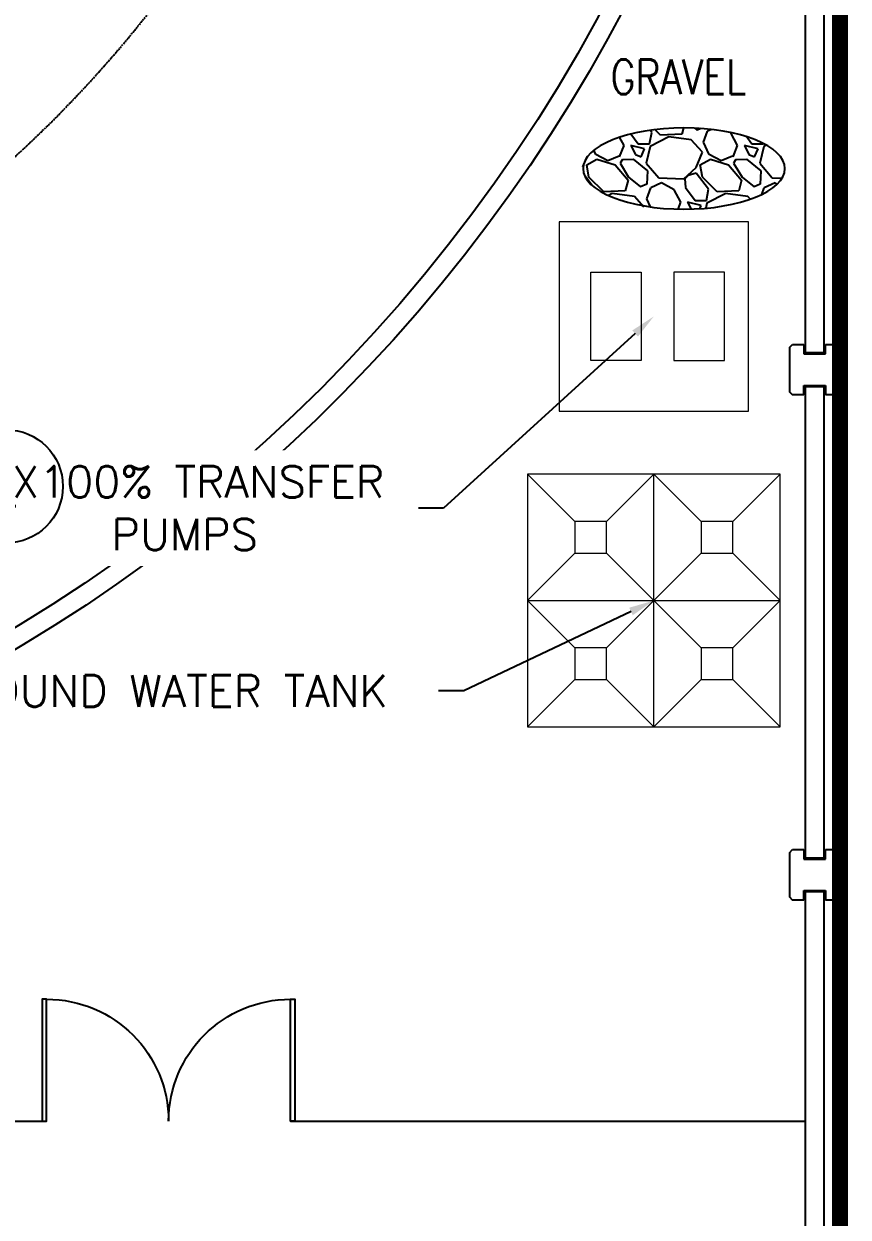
# Model space of a CAD drawing. Header units: metres. Extents: x 841183 to 1048542, y 259326 to 317714.
# Drawn here: x 1038241 to 1044765, y 270274 to 279722 of the extents above; entities that cross this region are included whole.
import ezdxf
from ezdxf import colors
from ezdxf.entities.mleader import LeaderData, LeaderLine
from ezdxf.enums import TextEntityAlignment as Align
from ezdxf.math import Vec2, Vec3

# ---------------------------------------------------------------- set-up
doc = ezdxf.new("R2010")
doc.units = ezdxf.units.M
doc.linetypes.add('CENTER', pattern=[2, 1.25, -0.25, 0.25, -0.25])
doc.linetypes.add('HIDDEN2', pattern=[0.1875, 0.125, -0.0625])
for name, color, linetype, transparency in [('A-AXIS DIMENSION', 252, 'Continuous', 0.6), ('A-AXIS MARKER', 253, 'Continuous', 0.6), ('A-AXIS TEXT', 252, 'Continuous', 0.6), ('A-REFLECT DOWN', 252, 'Continuous', 0.6)]:
    doc.layers.add(name, color=color, linetype=linetype, transparency=transparency)
for name, color, linetype in [('A-TEXT', 252, 'Continuous'), ('A-WALL-1', 252, 'Continuous'), ('F-PLOT LIMITS - Zoom', 1, 'Continuous'), ('G-STAIR', 3, 'Continuous'), ('PRE CAST WALL', 252, 'Continuous'), ('TIP - DOOR2', 252, 'Continuous'), ('TIP - FENCE', 2, 'Continuous')]:
    doc.layers.add(name, color=color, linetype=linetype)
doc.layers.add('POTABLE WATER TANK', color=252, linetype='Continuous', lineweight=15)
doc.styles.add('romans', font='romans.shx', dxfattribs={"width": 0.85})
doc.styles.get("Standard").update_dxf_attribs({"font": 'ARIALN.TTF'})
doc.styles.add('VILLA AXIS$0$U SHAPE AXIS$0$AXES$0$COMP', font='complex')
doc.linetypes.add('FENCELINE2', pattern='A,0.25,-0.1,[132,ltypeshp.shx,S=0.1,R=0,X=-0.1,Y=0],-0.1,1', length=1.45)

# ---------------------------------------------------------------- blocks, each defined once
blk = doc.blocks.new('VILLA AXIS$0$U SHAPE AXIS$0$AXES$0$AXIS-MARK')
at = {"layer": 'A-AXIS MARKER'}
blk.add_circle((0, 0.5), 0.5, dxfattribs=at)
at = {"layer": 'A-AXIS TEXT', "color": 8, "style": 'VILLA AXIS$0$U SHAPE AXIS$0$AXES$0$COMP'}
blk.add_attdef('1', text='', height=0.4000000000000001, dxfattribs=at).set_placement((0, 0.5), align=Align.MIDDLE)
blk = doc.blocks.new('A$C51a5b08a')
at = {"layer": 'A-AXIS TEXT'}
ref = blk.add_blockref('VILLA AXIS$0$U SHAPE AXIS$0$AXES$0$AXIS-MARK', (0, -36072.38830933778, -152.0086593577191), dxfattribs=dict(at, xscale=897.0721255241026, yscale=897.0721255241026, zscale=897.0721255241026))
ref.add_attrib('1', '1', dxfattribs={"height": 360, "style": 'VILLA AXIS$0$U SHAPE AXIS$0$AXES$0$COMP'}).set_placement((0, -35601.79001726687, -152.0086593577191), align=Align.MIDDLE)
at = {"color": 252, "style": 'romans', "width": 0.8}
blk.add_attdef('RD01', text='', height=225, dxfattribs=at).set_placement((-31176.61360518669, -17501.39196203981, -38.42770723609412), align=Align.MIDDLE_CENTER)
blk = doc.blocks.new('A$C140F520F')
at = {"layer": 'TIP - DOOR2'}
for points in [[(-1669.685168875265, 5007.469293750124), (-1669.685168875265, 4907.469293749658), (1155.784124874393, 4907.469293749658, -0.01576314899528757), (1155.784124874393, 5007.469293749658)], [(-1669.685168875265, -843.469293750124), (-1669.685168875265, -743.4692937496584), (1155.784124874393, -743.4692937496584, 0.01576314899528757), (1155.784124874393, -843.4692937496584)]]:
    blk.add_lwpolyline(points, format="xyb", close=True, dxfattribs=at)
for centre, start, end in [((-1669.685168875265, 4907.469293749658), 270, 0), ((-1669.685168875265, -743.4692937496584), 0, 90)]:
    blk.add_arc(centre, 2825.469293749658, start, end, dxfattribs=at)
blk = doc.blocks.new('COLUMN-C1')
at = {"layer": 'A-WALL-1', "color": 252}
for p, q in [((923038.8601050588, 204444.2892367453, -68.05338571924075), (923063.8600547601, 204469.2892870437, -68.05338571924075)), ((923063.8600547601, 204469.2892870437, -68.05338571924075), (923153.86005476, 204469.2894681183, -68.05338571924075)), ((923153.86005476, 204469.2894681183, -68.05338571924075), (923153.8602056555, 204394.2894681184, -68.05338571924075)), ((923323.8600547597, 204469.289810148, -68.05338571924075), (923413.8600547594, 204469.2899912225, -68.05338571924075)), ((923323.8602056551, 204394.2898101481, -68.05338571924075), (923323.8600547597, 204469.289810148, -68.05338571924075)), ((923413.8600547594, 204469.2899912225, -68.05338571924075), (923438.860105058, 204444.290041521, -68.05338571924075)), ((923038.8603062525, 204444.290041521, -68.05338571924075), (923038.8596020738, 204094.2900415217, -68.05338571924075)), ((923153.8602056555, 204394.2894681184, -68.05338571924075), (923323.8602056551, 204394.2898101481, -68.05338571924075)), ((923438.860105058, 204444.290041521, -68.05338571924075), (923438.8608092366, 204094.2900415217, -68.05338571924075)), ((923038.8596020738, 204094.2900415217, -68.05338571924075), (923063.8595517752, 204069.2899912233, -68.05338571924075)), ((923063.860859536, 204069.2892870445, -68.05338571924075), (923038.8608092375, 204094.289236746, -68.05338571924075)), ((923153.86005476, 204069.289005373, -68.05338571924075), (923153.8602056555, 204144.2890053728, -68.05338571924075)), ((923153.8602056555, 204144.2890053728, -68.05338571924075), (923323.8602056551, 204144.2886633431, -68.05338571924075)), ((923323.8602056551, 204144.2886633431, -68.05338571924075), (923323.8600547597, 204069.2886633433, -68.05338571924075)), ((923438.8608092366, 204094.2900415217, -68.05338571924075), (923413.8608595353, 204069.2899912233, -68.05338571924075)), ((923153.860054761, 204069.2894681174, -68.05338571924075), (923063.860859536, 204069.2892870445, -68.05338571924075)), ((923413.8608595353, 204069.2899912233, -68.05338571924075), (923323.860054762, 204069.2898101471, -68.05338571924075))]:
    blk.add_line(p, q, dxfattribs=at)
blk = doc.blocks.new('A$C56b1935b')
at = {"layer": 'PRE CAST WALL', "color": 252}
for points, elevation in [([(44500.61491744232, -31134.99945574359), (44500.61491744232, -34865.00024040046), (44650.61510616902, -34865.00024040046), (44650.61510616902, -31134.99945574359)], 26.44230366798286), ([(44500.61491744232, -35134.99945574359), (44500.61491744232, -38865.00024040046), (44650.61510616902, -38865.00024040046), (44650.61510616902, -35134.99945574359)], 26.44230367746515), ([(44500.61491744232, -39134.99945574359), (44500.61491744232, -42865.00024040046), (44650.61510616902, -42865.00024040046), (44650.61510616902, -39134.99945574359)], 26.44230368694745)]:
    blk.add_lwpolyline(points, close=True, dxfattribs=dict(at, elevation=elevation))
for p in [(-878663.2471640846, -239269.2900505486, 136.1067216317256), (-878663.2471640846, -243269.2900505486, 136.1067216412079)]:
    blk.add_blockref('COLUMN-C1', p, dxfattribs=at)
blk = doc.blocks.new('A$C10b3fa2f')
at = {"layer": 'A-REFLECT DOWN', "color": 252, "linetype": 'CENTER', "ltscale": 10, "elevation": 74.00711742027713}
blk.add_lwpolyline([(-43025.00937396707, -35550.30286300118), (-6450.020830950351, -35550.31475546828, 0.1989122749464191), (373.5544084103312, -32723.90136845916, 0.1989119369278416), (3199.980144486995, -25900.33514610113), (3200.032806397649, 275.0043858279823)], format="xyb", dxfattribs=at)
at = {"layer": 'A-REFLECT DOWN', "color": 252, "elevation": 74.00707385515516}
for points in [[(6200.02090903616, 99.68292051687604), (6199.968599860207, -25900.34020614886, -0.4142129730908615), (-6450.019855466904, -38550.30321084551), (-43075.00839850854, -38550.30250666686)], [(6310.860227284487, -26899.98891668563, -0.3914963951748017), (-6450.019855465041, -38700.29166622291), (-36104.56033656956, -38700.29101422516)]]:
    blk.add_lwpolyline(points, format="xyb", dxfattribs=at)
at = {"layer": 'F-PLOT LIMITS - Zoom', "color": 252, "linetype": 'HIDDEN2', "ltscale": 2500, "elevation": 74.00711033716809}
blk.add_lwpolyline([(-43400.00834820943, 300.0123783144518, 100, 75, 0), (6600.033053643187, 300.0123783144518, 128.5345307527168, 128.5345307527168, 0), (6600.133650614764, -49699.98718789837, 128.5345307527168, 128.5345307527168, 0), (-43400.00834820943, -49699.98718789837, 128.5345307527168, 128.5345307527168, 0)], format="xyseb", close=True, dxfattribs=at)
at = {"layer": 'TIP - FENCE', "color": 252, "linetype": 'FENCELINE2', "ltscale": 500, "elevation": 74.00709784061694}
for points in [[(-4086.865498045809, -40650.26251839934), (285.8492491531651, -40650.10329144524)], [(2251.666695065098, -40650.06162423216), (6325.032355698524, -40649.97528569883)]]:
    blk.add_lwpolyline(points, dxfattribs=at)
at = {"layer": 'G-STAIR', "color": 252, "xscale": -0.341825497873492, "yscale": 0.341825497873492, "zscale": 0.341825497873492, "rotation": 270}
blk.add_blockref('A$C140F520F', (574.1685604302911, -40079.91111076792, 74.00708606875409), dxfattribs=at)
at = {"layer": 'A-AXIS DIMENSION', "color": 252}
blk.add_blockref('A$C56b1935b', (-38175.58256174379, 300.0116741355159, 5.953774500541527), dxfattribs=at)
at = {"layer": 'A-REFLECT DOWN'}
h = blk.add_hatch(dxfattribs=at)
h.set_pattern_fill('GRAVEL', color=256, scale=25, angle=135)
h.set_pattern_definition([(3.012787499999963, (15632.88771723968, -106610.09783517), (7633.217702940175, 449.0128055206476), [85.43035999999998, -8457.62090989125]), (319.969741, (15718.20015038981, -106605.6077071094), (-5837.166502142331, 4939.140838876976), [146.6011799999999, -14513.51222338099]), (267.5104471, (15830.45335190312, -106699.9003963807), (449.0128024328012, 9429.268927294694), [103.37038, -10233.680698525]), (42.27368899999997, (16117.82154777739, -106762.7621892282), (-9429.268928015843, -8531.243314028115), [133.50113, -13216.6093564345]), (67.83365418, (16216.60436510912, -106672.9596280175), (-3143.089642107634, -7633.217703018181), [130.908425, -12959.951936336]), (132.2736889999999, (16265.99577377504, -106551.726170383), (8531.243314028115, -9429.268928015843), [133.5011299999997, -13216.60935643448]), (172.69424047, (16176.19321256434, -106452.9433530513), (10327.29453930665, -1347.038417565607), [176.5484149999999, -17478.27882856175]), (207.25532837, (16001.0782182035, -106430.4927127486), (-13021.37137612624, -6735.192089688093), [166.67988, -16501.31415047625]), (256.42956562, (15852.90399220586, -106506.8248897777), (-2245.064029444023, -9429.26892731868), [133.953249999997, -13261.38642467781]), (310.2363583, (15821.4730957821, -106637.0386035332), (-4490.128059687863, 5388.153673346616), [152.92832, -7493.4842375]), (357.3974377999999, (15920.25591311383, -106753.7819331071), (10327.2945392452, -449.012805692952), [197.7694799999974, -19579.19312804391]), (273.81407483, (15677.78899784503, -106313.7493831747), (449.0128056458678, -5837.166478725479), [67.50113499999999, -6682.641456085999]), (306.4692343999999, (15682.27912590548, -106381.1013040828), (-4939.140867764006, 6735.192089940432), [128.420495, -12713.65974926]), (360, (15758.61130293459, -106484.374249475), (449.0128060534999, 449.0128060534998), [89.802335, -808.223277107]), (338.19859051, (15736.16066263197, -106569.6866826252), (-3143.089642277935, 1347.038418379003), [48.36032999999985, -4787.655592223481]), (66.80140949000003, (15781.06194323732, -106587.6471948673), (-898.0256119816472, -1796.051224276475), [68.391405, -3351.1882475]), (165.96375653, (15808.00271160051, -106524.7854020198), (-2245.064030250938, 449.0128061357045), [111.079915, -3591.5745382275]), (296.5650511799998, (15700.23963814764, -106497.8446336566), (-449.0128061239611, 1347.038418136744), [80.32178499999873, -1927.72452920698]), (151.389540334, (16041.48937074828, -106848.0746223783), (-5837.16647869502, 3143.089642374187), [112.522, -11139.70666813475]), (205.34617594, (15942.70655341656, -106794.1930856519), (6735.192090907884, 3143.089642151657), [94.39973499999992, -9345.55391954999]), (68.19859050999993, (15610.43707693694, -106587.6471948673), (-1347.038418379934, -3143.089642280255), [96.72002499999974, -4739.295897223482]), (118.61045967, (15646.35810142127, -106497.8446336566), (3143.089642782456, -5837.166478474887), [112.522, -11139.706668135]), (114.44395478, (16319.87731050141, -106569.6866826252), (1347.038418160311, -3143.089642374217), [108.5087999999998, -5316.933578276487]), (69.77514060000003, (16274.97602989606, -106470.9038652934), (-2694.076832433486, -7184.204898312702), [90.91802999999999, -9000.898345180003]), (201.80140949, (16054.95975492988, -106134.1442607533), (-3143.089642289634, -1347.038418357833), [96.72002499999978, -4739.295897223485]), (152.35402464, (15965.15719371918, -106170.0652852376), (7633.217703169609, -4041.11525398801), [106.4456849999988, -10538.09399504984]), (204.44395478, (16274.97602989606, -106354.1605357195), (3143.089642383591, 1347.038418138482), [54.25439999999934, -5371.187978276418]), (236.3099324740001, (16081.90052329306, -106161.0850291165), (-1347.038418160368, -2245.064030267424), [32.37865, -3205.498741131501]), (300.963756532, (16063.94001105102, -106188.0257974798), (-898.0256121068526, 1796.05122421372), [130.9084249999999, -2487.26364726725]), (321.0090059600001, (16131.29193195899, -106300.2789989931), (-4939.140866799233, 4041.115254222321), [121.3167499999999, -12010.34121583424]), (78.69006752999998, (15848.41386414529, -106484.374249475), (-449.0128059598958, -1347.038418191604), [91.58097, -2197.94408992]), (128.15722659, (15866.37437638745, -106394.5716882643), (-6735.192091248451, 8531.243314663043), [159.8891899999971, -15829.00226625756]), (195.9453959, (15767.59155905561, -106268.8481025694), (4939.140866609237, 1347.038418082691), [65.37706, -6472.348079527499]), (225, (15704.72976620821, -106286.8086148115), (-1.118e-13, -898.0256121069153), [38.1, -596.9]), (255.25643716, (16126.80180389842, -106322.7296392958), (1347.038418505553, 4939.140866493805), [88.21673999999848, -8733.485193299803]), (183.0127874999999, (16104.3511635958, -106408.0420724459), (-7633.21770294158, -449.012805493934), [170.86072, -8372.190549891247]), (135, (15933.72629729542, -106417.022328567), (-898.0256121069153, 1.118e-13), [165.1, -469.8999999999999]), (100.3048464999999, (15816.98296772153, -106300.2789989931), (-1347.038422291105, 7633.217702179774), [100.4023899999987, -9939.82918103484]), (29.05460409999994, (15799.02245547937, -106201.4961816614), (2245.064030243831, 1347.038418199651), [92.45726999999852, -4530.412509692906]), (342.64597536, (15879.84476056905, -106156.594901056), (13021.37137526815, -4041.115255390211), [150.536275, -14903.1161057345]), (310.4260787399999, (16023.52885850612, -106201.4961816614), (5388.153672641377, -6286.179284748108), [159.2573649999998, -15766.46161405999])])
edge = h.paths.add_edge_path()
edge.add_ellipse((5365.192026518751, -33107.58715525534), major_axis=(-798.9493082698045, -4.89e-14), ratio=0.4027242767071705, start_angle=1.1368683772161603e-13, end_angle=360, ccw=False)
at = {"layer": 'A-REFLECT DOWN', "color": 252, "elevation": 73.8510620609529}
blk.add_lwpolyline([(199.9995379508473, -22130.84703135223), (199.9801445188932, -25900.33980896982, -0.4142129730908635), (-6450.019855467603, -32550.32642960368), (-43050.00834818743, -32550.32642960374)], format="xyb", dxfattribs=at)
at = {"layer": 'A-REFLECT DOWN', "extrusion": (0, 0, -1)}
blk.add_ellipse((5365.192026518751, -33107.58715525534, 74.00711033716809), major_axis=(-798.9493082698045, -4.89e-14), ratio=0.4027242767071704, dxfattribs=at)
at = {"layer": 'POTABLE WATER TANK', "ltscale": 20, "elevation": 186.2857728800231}
for points in [[(5876.600496846877, -35028.45227904673), (5876.600496846877, -33528.45227904673), (4376.600496846877, -33528.45227904673), (4376.600496846877, -35028.45227904673)], [(4626.600496846877, -34628.45227904673), (4626.600496846877, -33928.45227904673), (5026.600496846877, -33928.45227904673), (5026.600496846877, -34628.45227904673)], [(5684.723089639258, -34628.45227904673), (5684.723089639258, -33928.45227904673), (5284.723089639258, -33928.45227904673), (5284.723089639258, -34628.45227904673)], [(6126.600496846877, -37528.4522790167), (6126.600496846877, -35528.4522790167), (4126.600496846877, -35528.4522790167), (4126.600496846877, -37528.4522790167)], [(4751.600493287828, -36153.4522650741), (4751.600493287828, -35903.4522650741), (4501.600493287828, -35903.4522650741), (4501.600493287828, -36153.4522650741)], [(5751.60049328969, -36153.45226510413), (5751.60049328969, -35903.45226510413), (5501.60049328969, -35903.45226510413), (5501.60049328969, -36153.45226510413)], [(4751.600493287828, -37153.4522650741), (4751.600493287828, -36903.4522650741), (4501.600493287828, -36903.4522650741), (4501.600493287828, -37153.4522650741)], [(5751.600493287828, -37153.4522650741), (5751.600493287828, -36903.4522650741), (5501.600493287828, -36903.4522650741), (5501.600493287828, -37153.4522650741)]]:
    blk.add_lwpolyline(points, close=True, dxfattribs=at)
for points in [[(4501.600493287828, -35903.4522650741), (4126.600496846877, -35528.4522790167)], [(4751.600493287828, -35903.4522650741), (5126.600496846877, -35528.4522790167)], [(5126.600496846877, -37528.4522790167), (5126.600496846877, -35528.4522790167)], [(5501.60049328969, -35903.45226510413), (5126.600496848856, -35528.45227904673)], [(5751.60049328969, -35903.45226510413), (6126.600496848856, -35528.45227904673)], [(4501.600493287828, -36153.4522650741), (4126.600496846877, -36528.4522790167)], [(4751.600493287828, -36153.4522650741), (5126.600496846877, -36528.4522790167)], [(5501.60049328969, -36153.45226510413), (5126.600496848856, -36528.45227904673)], [(5751.60049328969, -36153.45226510413), (6126.600496848856, -36528.45227904673)], [(4126.600496846877, -36528.4522790167), (6126.600496846877, -36528.4522790167)], [(4501.600493287828, -36903.4522650741), (4126.600496846877, -36528.4522790167)], [(4751.600493287828, -36903.4522650741), (5126.600496846877, -36528.4522790167)], [(5501.600493287828, -36903.4522650741), (5126.600496846877, -36528.4522790167)], [(5751.600493287828, -36903.4522650741), (6126.600496846877, -36528.4522790167)], [(4501.600493287828, -37153.4522650741), (4126.600496846877, -37528.4522790167)], [(4751.600493287828, -37153.4522650741), (5126.600496846877, -37528.4522790167)], [(5501.600493287828, -37153.4522650741), (5126.600496846877, -37528.4522790167)], [(5751.600493287828, -37153.4522650741), (6126.600496846877, -37528.4522790167)]]:
    blk.add_lwpolyline(points, dxfattribs=at)
at = {"layer": 'A-TEXT', "style": 'romans', "width": 0.8}
blk.add_text('GRAVEL', height=275, dxfattribs=at).set_placement((4782.947681229212, -32518.80000049496, 51.48140471015754))
at = {"color": 252}
ml = blk.add_multileader_mtext('Standard', dxfattribs=at)
ml.set_content('{\\Fromans|c0;2X100% TRANSFER \\PPUMPS}', color=252)
ml.set_leader_properties()
ml.build(insert=Vec2(0, 0))
ml.multileader.update_dxf_attribs({"text_left_attachment_type": 2, "text_right_attachment_type": 2, "dogleg_length": 200, "arrow_head_size": 200})
ctx = ml.context
ctx.base_point, ctx.char_height, ctx.arrow_head_size, ctx.landing_gap_size, ctx.plane_origin = Vec3(-437.2627476179787, -35796.58519774352, 126.7178688865959), 250, 200, 100, Vec3(11717.68288681765, -32416.69859924083, 126.7178688865959)
ctx.left_attachment, ctx.right_attachment, ctx.text_align_type = 2, 2, 1
notes = []
notes.append((ctx, [(0, (1, 1, 0), (3462.737252382023, -35796.58519774352, 126.7178688865959), (-1, 0), 200, [(0, [(5126.599597424662, -34278.45137965653, 126.7178688865959)], 0, [])])]))
ctx.mtext.insert, ctx.mtext.alignment, ctx.mtext.flow_direction = Vec3(1412.737252382023, -35463.25186441018, 126.7178688865959), 2, 5
ctx.mtext.has_bg_fill, ctx.mtext.bg_color, ctx.mtext.bg_scale_factor, ctx.mtext.bg_transparency, ctx.mtext.use_window_bg_color = 1, -1027028792, 1.5, 0, 1
for ctx, leaders in notes:
    for number, flags, end, landing, length, lines in leaders:
        leader = LeaderData()
        leader.index, (leader.has_last_leader_line, leader.has_dogleg_vector, leader.attachment_direction) = number, flags
        leader.last_leader_point, leader.dogleg_vector, leader.dogleg_length = Vec3(end), Vec3(landing), length
        for number, points, colour, breaks in lines:
            line = LeaderLine()
            line.index, line.vertices, line.color, line.breaks = number, Vec3.list(points), colors.encode_raw_color(colour), breaks
            leader.lines.append(line)
        ctx.leaders.append(leader)
ml = blk.add_multileader_mtext('Standard', dxfattribs=at)
ml.set_content('{\\Fromans|c0;GRP GROUND WATER TANK}', color=252)
ml.set_leader_properties()
ml.build(insert=Vec2(0, 0))
ml.multileader.update_dxf_attribs({"text_left_attachment_type": 2, "text_right_attachment_type": 2, "dogleg_length": 200, "arrow_head_size": 200})
ctx = ml.context
ctx.base_point, ctx.char_height, ctx.arrow_head_size, ctx.landing_gap_size, ctx.plane_origin = Vec3(-1825.501626604075, -37243.37526222793, 186.2857728800231), 250, 200, 100, Vec3(11703.54085724631, -34478.63981398768, 186.2857728800231)
ctx.left_attachment, ctx.right_attachment, ctx.text_align_type = 2, 2, 1
notes = []
notes.append((ctx, [(0, (1, 1, 0), (3622.117421014977, -37243.37526222793, 186.2857728800231), (-1, 0), 200, [(0, [(5126.599597456676, -36528.45137962649, 186.2857728800231)], 0, [])])]))
ctx.mtext.insert, ctx.mtext.alignment, ctx.mtext.flow_direction = Vec3(798.3078972053918, -37118.37526222793, 186.2857728800231), 2, 5
ctx.mtext.has_bg_fill, ctx.mtext.bg_color, ctx.mtext.bg_scale_factor, ctx.mtext.bg_transparency, ctx.mtext.use_window_bg_color = 1, -1027028792, 1.5, 0, 1
for ctx, leaders in notes:
    for number, flags, end, landing, length, lines in leaders:
        leader = LeaderData()
        leader.index, (leader.has_last_leader_line, leader.has_dogleg_vector, leader.attachment_direction) = number, flags
        leader.last_leader_point, leader.dogleg_vector, leader.dogleg_length = Vec3(end), Vec3(landing), length
        for number, points, colour, breaks in lines:
            line = LeaderLine()
            line.index, line.vertices, line.color, line.breaks = number, Vec3.list(points), colors.encode_raw_color(colour), breaks
            leader.lines.append(line)
        ctx.leaders.append(leader)

msp = doc.modelspace()

# ---------------------------------------------------------------- block references
at = {"color": 2}
msp.add_blockref('A$C10b3fa2f', (1038100.448888351, 311684.0124193796, -215.9917189788666), dxfattribs=at)

# ---------------------------------------------------------------- next in the draw order: block references
msp.add_blockref('A$C51a5b08a', (1038100.448888351, 311683.8856027563, -103.7130564367805), dxfattribs=at)

doc.saveas('drawing.dxf')
